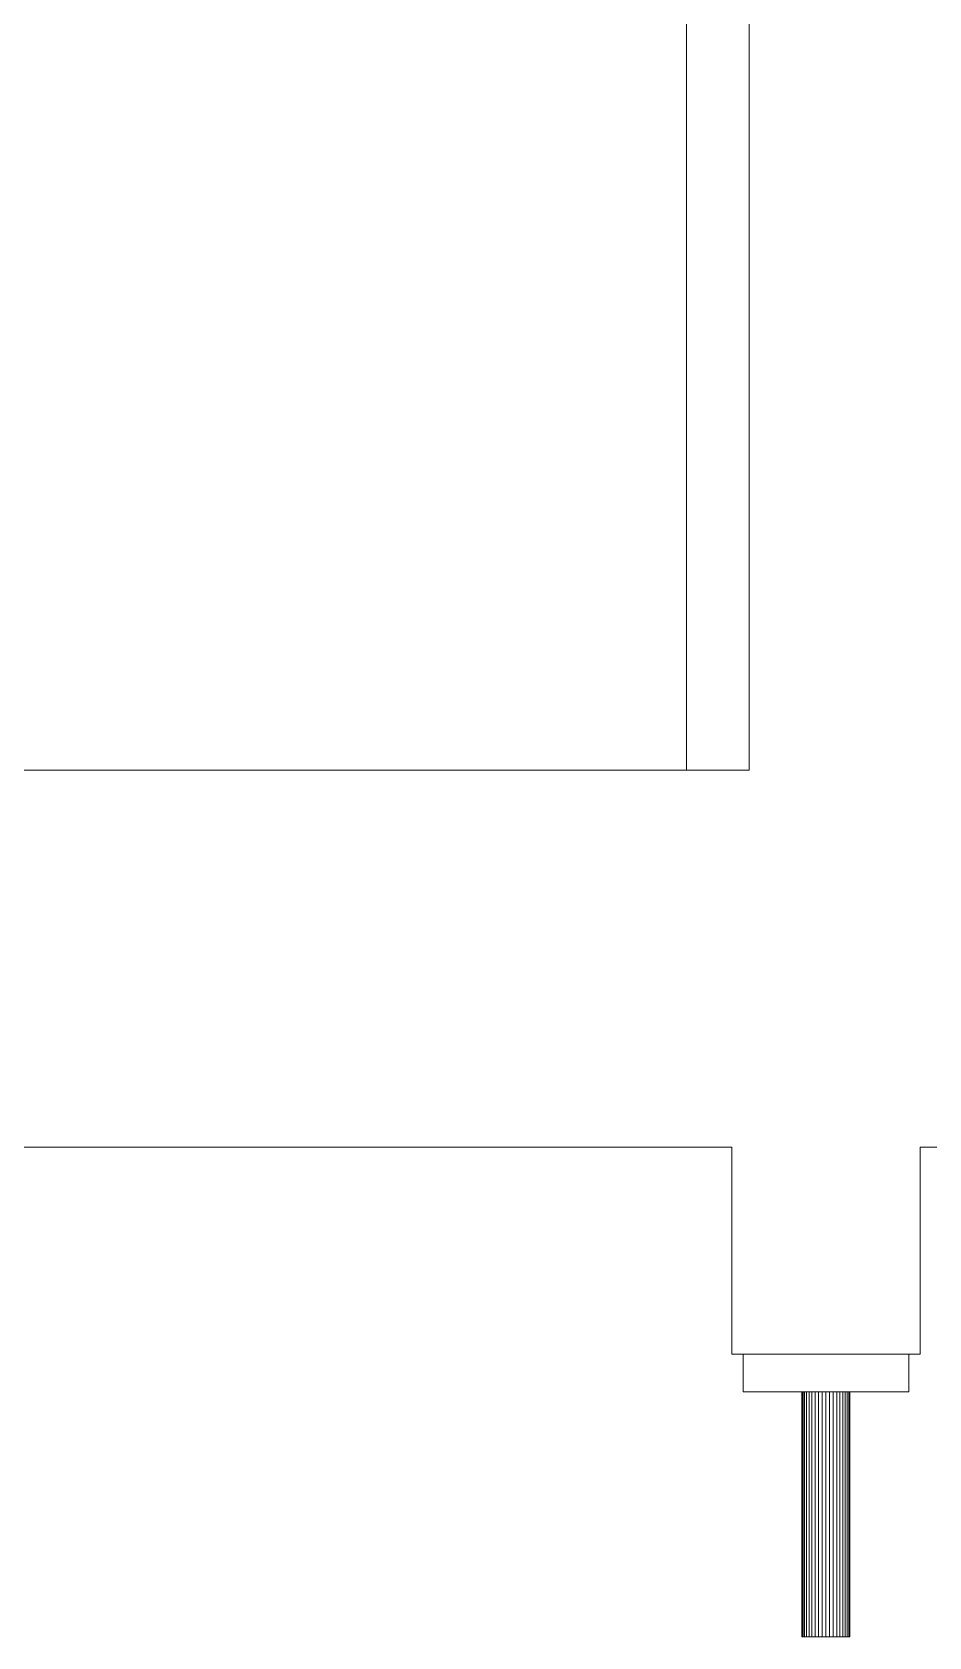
# Model space of a CAD drawing. Header units: centimetres. Extents: x -13467 to 3766, y -437 to 1921.
# Drawn here: x -8411.66 to -8387.86, y 95.13 to 137.72 of the extents above; entities that cross this region are included whole.
import ezdxf

# ---------------------------------------------------------------- set-up
doc = ezdxf.new("R2010")
doc.units = ezdxf.units.CM
doc.layers.add('G-IMPT', color=7, linetype='Continuous', lineweight=9)
doc.layers.add('M-EQPM', color=7, linetype='Continuous', lineweight=9)

# ---------------------------------------------------------------- blocks, each defined once
blk = doc.blocks.new('EQ-02-004 - EQ-02-004_dwg_Agrupar_435-1526215-Sección 1-1')
at = {"layer": 'G-IMPT'}
for p, q in [((-8394.294, 118.129), (-8394.294, 179.089)), ((-8394.294, 179.089), (-8394.294, 118.129)), ((-8394.294, 179.089), (-8394.294, 118.129)), ((-8391.229, 95.129), (-8391.229, 101.629)), ((-8391.229, 95.129), (-8391.229, 101.629)), ((-8389.959, 95.129), (-8389.959, 101.629)), ((-8389.959, 95.129), (-8389.959, 101.629)), ((-8391.222, 95.129), (-8391.229, 95.129)), ((-8391.229, 95.129), (-8391.222, 95.129)), ((-8391.222, 95.129), (-8391.229, 95.129)), ((-8391.229, 95.129), (-8391.222, 95.129)), ((-8389.967, 95.129), (-8389.959, 95.129)), ((-8389.959, 95.129), (-8389.967, 95.129)), ((-8389.967, 95.129), (-8389.959, 95.129)), ((-8389.959, 95.129), (-8389.967, 95.129))]:
    blk.add_line(p, q, dxfattribs=at)
at = {"layer": 'G-IMPT', "flags": 128}
for points in [[(-8391.222, 95.129), (-8391.229, 95.129), (-8391.229, 101.629)], [(-8391.222, 95.129), (-8391.229, 95.129), (-8391.229, 101.629)], [(-8391.229, 101.629), (-8391.229, 95.129), (-8391.222, 95.129)], [(-8391.229, 101.629), (-8391.229, 95.129), (-8391.222, 95.129)], [(-8389.967, 95.129), (-8389.959, 95.129), (-8389.959, 101.629)], [(-8389.967, 95.129), (-8389.959, 95.129), (-8389.959, 101.629)], [(-8389.959, 101.629), (-8389.959, 95.129), (-8389.967, 95.129)], [(-8389.959, 101.629), (-8389.959, 95.129), (-8389.967, 95.129)], [(-8391.222, 95.129), (-8391.229, 95.129), (-8391.222, 95.129)], [(-8391.222, 95.129), (-8391.229, 95.129), (-8391.222, 95.129)], [(-8389.967, 95.129), (-8389.959, 95.129), (-8389.967, 95.129)], [(-8389.967, 95.129), (-8389.959, 95.129), (-8389.967, 95.129)]]:
    blk.add_lwpolyline(points, dxfattribs=at)
blk = doc.blocks.new('EQ-02-004 - EQ-02-004_dwg_Agrupar_892-1526218-Sección 1-1')
at = {"layer": 'G-IMPT'}
for p, q in [((-8392.627, 118.129), (-8392.627, 181.18)), ((-8392.627, 181.18), (-8392.627, 118.129)), ((-8678.594, 118.129), (-8392.627, 118.129)), ((-8678.594, 118.129), (-8392.627, 118.129)), ((-8393.094, 108.129), (-8678.594, 108.129)), ((-8678.594, 108.129), (-8393.094, 108.129)), ((-8393.094, 102.629), (-8393.094, 108.129)), ((-8388.094, 108.129), (-7432.119, 108.129)), ((-8388.094, 108.129), (-8388.094, 102.629)), ((-8388.094, 108.129), (-8388.094, 102.629)), ((-7432.119, 108.129), (-8388.094, 108.129)), ((-8393.094, 102.629), (-8388.094, 102.629)), ((-8392.794, 101.629), (-8392.794, 102.629)), ((-8392.794, 101.629), (-8392.794, 102.629)), ((-8388.394, 102.629), (-8388.394, 101.629)), ((-8388.394, 102.629), (-8388.394, 101.629)), ((-8388.394, 102.629), (-8388.394, 101.629)), ((-8388.394, 101.629), (-8392.794, 101.629)), ((-8391.229, 95.129), (-8391.229, 101.629)), ((-8391.229, 95.129), (-8391.229, 101.629)), ((-8391.222, 95.129), (-8391.222, 101.629)), ((-8391.198, 95.129), (-8391.198, 101.629)), ((-8391.16, 95.129), (-8391.16, 101.629)), ((-8391.108, 95.129), (-8391.108, 101.629)), ((-8391.043, 95.129), (-8391.043, 101.629)), ((-8390.968, 101.629), (-8390.968, 95.129)), ((-8390.883, 101.629), (-8390.883, 95.129)), ((-8390.791, 95.129), (-8390.791, 101.629)), ((-8390.694, 101.629), (-8390.694, 95.129)), ((-8390.594, 101.629), (-8390.594, 95.129)), ((-8390.594, 101.629), (-8390.594, 95.129)), ((-8390.495, 95.129), (-8390.495, 101.629)), ((-8390.398, 101.629), (-8390.398, 95.129)), ((-8390.306, 101.629), (-8390.306, 95.129)), ((-8390.221, 101.629), (-8390.221, 95.129)), ((-8390.145, 101.629), (-8390.145, 95.129)), ((-8390.081, 95.129), (-8390.081, 101.629)), ((-8390.029, 95.129), (-8390.029, 101.629)), ((-8389.99, 95.129), (-8389.99, 101.629)), ((-8389.967, 95.129), (-8389.967, 101.629)), ((-8389.959, 95.129), (-8389.959, 101.629)), ((-8389.959, 95.129), (-8389.959, 101.629)), ((-8391.222, 95.129), (-8391.229, 95.129)), ((-8391.229, 95.129), (-8391.222, 95.129)), ((-8391.222, 95.129), (-8391.229, 95.129)), ((-8391.229, 95.129), (-8391.222, 95.129)), ((-8391.198, 95.129), (-8391.222, 95.129)), ((-8391.222, 95.129), (-8391.198, 95.129)), ((-8391.198, 95.129), (-8391.16, 95.129)), ((-8391.16, 95.129), (-8391.108, 95.129)), ((-8391.108, 95.129), (-8391.043, 95.129)), ((-8391.043, 95.129), (-8390.968, 95.129)), ((-8390.968, 95.129), (-8390.883, 95.129)), ((-8390.883, 95.129), (-8390.791, 95.129)), ((-8390.791, 95.129), (-8390.694, 95.129)), ((-8390.594, 95.129), (-8390.694, 95.129)), ((-8390.495, 95.129), (-8390.594, 95.129)), ((-8390.495, 95.129), (-8390.398, 95.129)), ((-8390.398, 95.129), (-8390.306, 95.129)), ((-8390.306, 95.129), (-8390.221, 95.129)), ((-8390.221, 95.129), (-8390.145, 95.129)), ((-8390.145, 95.129), (-8390.081, 95.129)), ((-8390.081, 95.129), (-8390.029, 95.129)), ((-8390.029, 95.129), (-8389.99, 95.129)), ((-8389.99, 95.129), (-8389.967, 95.129)), ((-8389.967, 95.129), (-8389.99, 95.129)), ((-8389.967, 95.129), (-8389.959, 95.129)), ((-8389.959, 95.129), (-8389.967, 95.129)), ((-8389.967, 95.129), (-8389.959, 95.129)), ((-8389.959, 95.129), (-8389.967, 95.129))]:
    blk.add_line(p, q, dxfattribs=at)
at = {"layer": 'G-IMPT', "flags": 128}
for points in [[(-8054.093, 181.18), (-8059.093, 181.18), (-8059.093, 118.129), (-8387.627, 118.129), (-8387.627, 181.18), (-8392.627, 181.18), (-8392.627, 118.129), (-8678.594, 118.129), (-8678.594, 181.18), (-8684.094, 181.18), (-8684.094, 171.629), (-8683.594, 171.629), (-8683.594, 102.629), (-8678.594, 102.629), (-8678.594, 108.129), (-8393.094, 108.129), (-8393.094, 102.629), (-8388.094, 102.629), (-8388.094, 108.129), (-7432.119, 108.129)], [(-8393.094, 108.129), (-8393.094, 102.629), (-8388.094, 102.629)], [(-8392.794, 101.629), (-8388.394, 101.629), (-8392.794, 101.629), (-8392.794, 102.629)], [(-8391.229, 101.629), (-8391.229, 95.129), (-8391.222, 95.129)], [(-8391.229, 101.629), (-8391.229, 95.129), (-8391.222, 95.129)], [(-8391.222, 101.629), (-8391.222, 95.129), (-8391.229, 95.129), (-8391.229, 101.629)], [(-8391.222, 95.129), (-8391.229, 95.129), (-8391.229, 101.629)], [(-8391.222, 101.629), (-8391.222, 95.129), (-8391.198, 95.129), (-8391.198, 101.629)], [(-8391.16, 101.629), (-8391.16, 95.129), (-8391.198, 95.129), (-8391.198, 101.629)], [(-8391.108, 101.629), (-8391.108, 95.129), (-8391.16, 95.129), (-8391.16, 101.629)], [(-8391.108, 101.629), (-8391.108, 95.129), (-8391.043, 95.129), (-8391.043, 101.629)], [(-8390.968, 101.629), (-8390.968, 95.129), (-8391.043, 95.129), (-8391.043, 101.629)], [(-8390.883, 101.629), (-8390.883, 95.129), (-8390.968, 95.129), (-8390.968, 101.629)], [(-8390.883, 101.629), (-8390.883, 95.129), (-8390.791, 95.129), (-8390.791, 101.629)], [(-8390.694, 101.629), (-8390.694, 95.129), (-8390.791, 95.129), (-8390.791, 101.629)], [(-8390.594, 95.129), (-8390.694, 95.129), (-8390.694, 101.629)], [(-8390.594, 101.629), (-8390.594, 95.129), (-8390.495, 95.129), (-8390.495, 101.629)], [(-8390.495, 101.629), (-8390.495, 95.129), (-8390.398, 95.129), (-8390.398, 101.629)], [(-8390.306, 101.629), (-8390.306, 95.129), (-8390.398, 95.129), (-8390.398, 101.629)], [(-8390.221, 101.629), (-8390.221, 95.129), (-8390.306, 95.129), (-8390.306, 101.629)], [(-8390.221, 101.629), (-8390.221, 95.129), (-8390.145, 95.129), (-8390.145, 101.629)], [(-8390.081, 101.629), (-8390.081, 95.129), (-8390.145, 95.129), (-8390.145, 101.629)], [(-8390.029, 101.629), (-8390.029, 95.129), (-8390.081, 95.129), (-8390.081, 101.629)], [(-8390.029, 101.629), (-8390.029, 95.129), (-8389.99, 95.129), (-8389.99, 101.629)], [(-8389.967, 101.629), (-8389.967, 95.129), (-8389.99, 95.129), (-8389.99, 101.629)], [(-8389.967, 95.129), (-8389.959, 95.129), (-8389.959, 101.629)], [(-8389.967, 95.129), (-8389.959, 95.129), (-8389.959, 101.629)], [(-8389.967, 95.129), (-8389.959, 95.129), (-8389.959, 101.629)], [(-8389.967, 101.629), (-8389.967, 95.129), (-8389.959, 95.129), (-8389.959, 101.629)], [(-8391.222, 95.129), (-8391.229, 95.129), (-8391.222, 95.129)], [(-8391.043, 95.129), (-8391.108, 95.129), (-8391.16, 95.129), (-8391.198, 95.129), (-8391.222, 95.129), (-8391.229, 95.129), (-8391.222, 95.129)], [(-8390.306, 95.129), (-8390.221, 95.129), (-8390.145, 95.129), (-8390.081, 95.129), (-8390.029, 95.129), (-8389.99, 95.129), (-8389.967, 95.129), (-8389.959, 95.129), (-8389.967, 95.129)], [(-8389.967, 95.129), (-8389.959, 95.129), (-8389.967, 95.129)]]:
    blk.add_lwpolyline(points, dxfattribs=at)
blk = doc.blocks.new('EQ-02-004 - EQ-02-004_dwg-1526208-Sección 1-1')
for name in ['EQ-02-004 - EQ-02-004_dwg_Agrupar_892-1526218-Sección 1-1', 'EQ-02-004 - EQ-02-004_dwg_Agrupar_435-1526215-Sección 1-1']:
    blk.add_blockref(name, (0, 0))
blk = doc.blocks.new('EQ-02-004 - EQ-02-004-1526283-Sección 1-1')
blk.add_blockref('EQ-02-004 - EQ-02-004_dwg-1526208-Sección 1-1', (0, 0))
blk = doc.blocks.new('PQ_RVR_MEP-01_ZZ_ZZ_MO_T_A_rvt-1-Sección 1-1')
at = {"layer": 'M-EQPM', "lineweight": 9}
blk.add_blockref('EQ-02-004 - EQ-02-004-1526283-Sección 1-1', (0, 0), dxfattribs=at)

msp = doc.modelspace()

# ---------------------------------------------------------------- block references
at = {"lineweight": 5}
msp.add_blockref('PQ_RVR_MEP-01_ZZ_ZZ_MO_T_A_rvt-1-Sección 1-1', (0, 0), dxfattribs=at)

doc.saveas('drawing.dxf')
